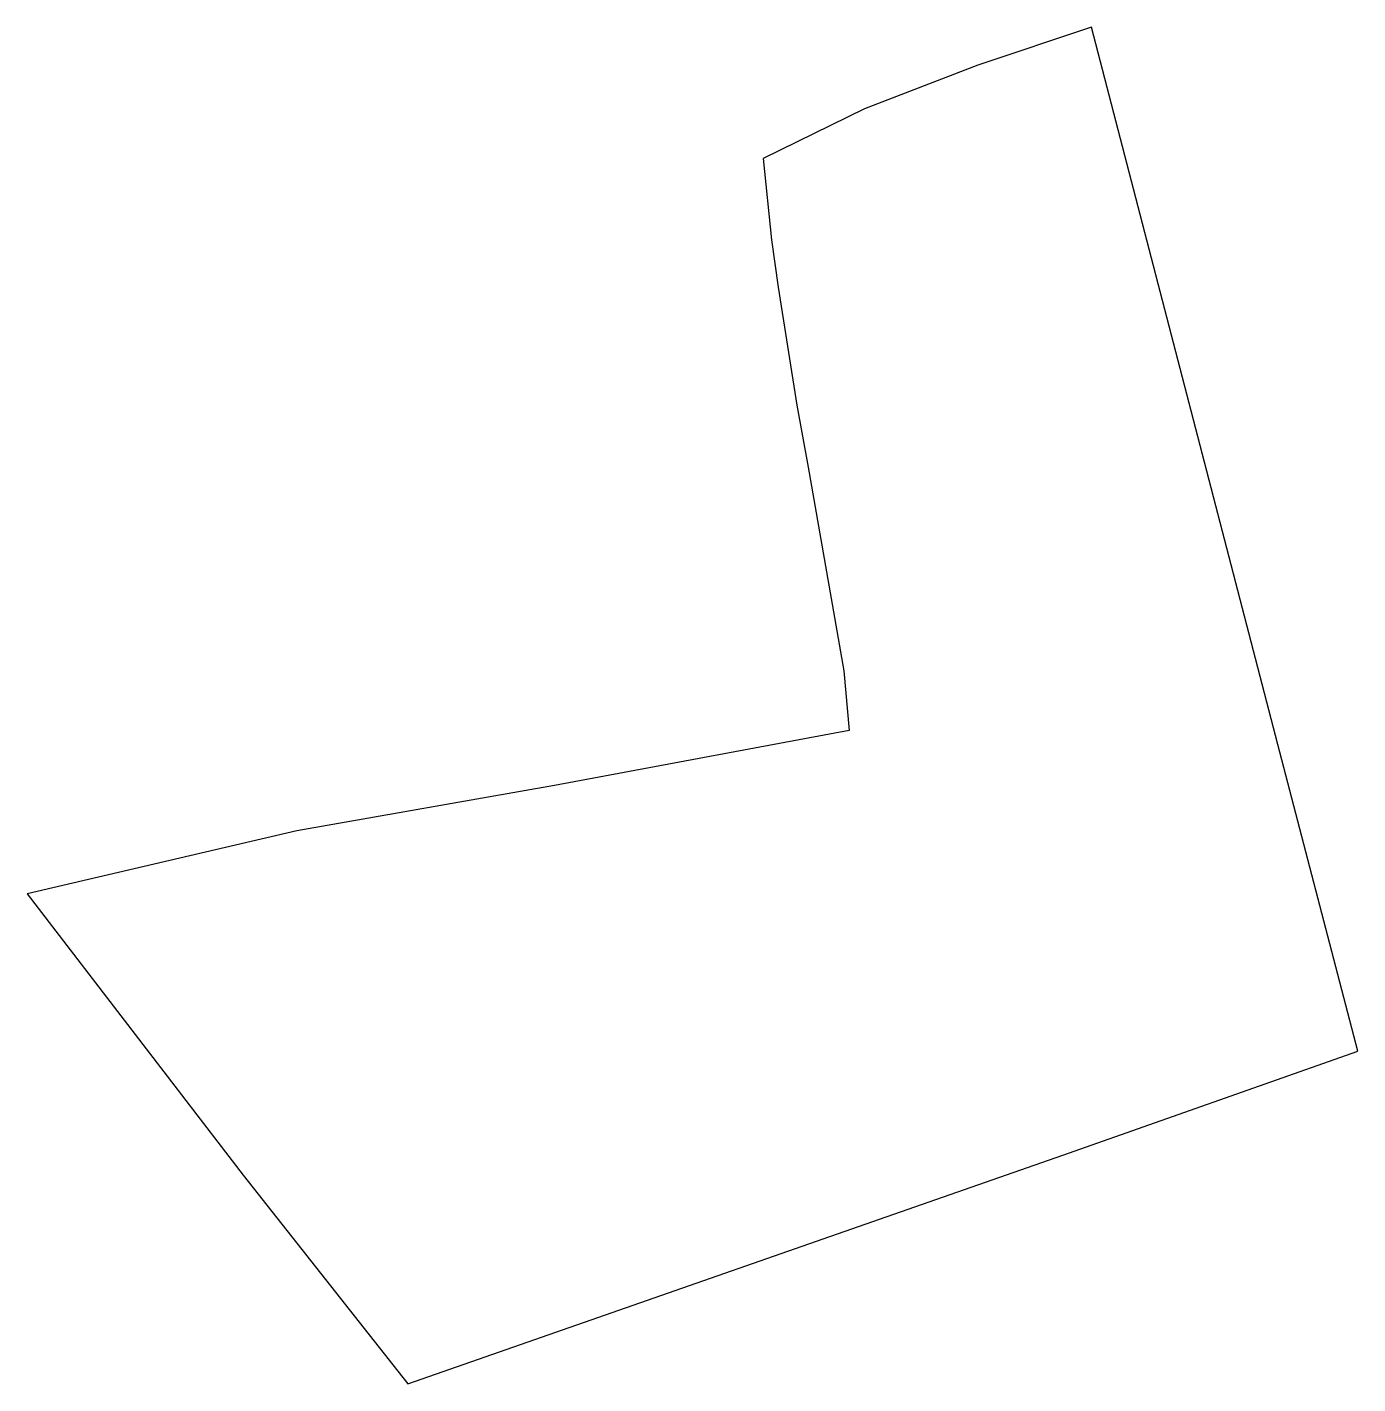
# Model space of a CAD drawing. Header units: millimetres. Extents: x 603158 to 603339, y 1311117 to 1311302.
import ezdxf

# ---------------------------------------------------------------- set-up
doc = ezdxf.new("R2010")
doc.units = ezdxf.units.MM

msp = doc.modelspace()

# ---------------------------------------------------------------- linework, layer by layer
msp.add_lwpolyline([(603157.62, 1311183.56), (603187.14, 1311145.15), (603209.63, 1311116.62), (603299.06, 1311147.85), (603339.36, 1311162.08), (603328.45, 1311203.95), (603302.97, 1311301.95), (603287.48, 1311296.76), (603271.96, 1311290.8), (603258.15, 1311284.02), (603259.29, 1311272.89), (603260.19, 1311266.41), (603262.72, 1311250.31), (603264.3, 1311241.86), (603269.16, 1311214.01), (603269.87, 1311205.89), (603229.63, 1311198.35), (603194.47, 1311192.17)], close=True)

doc.saveas('drawing.dxf')
